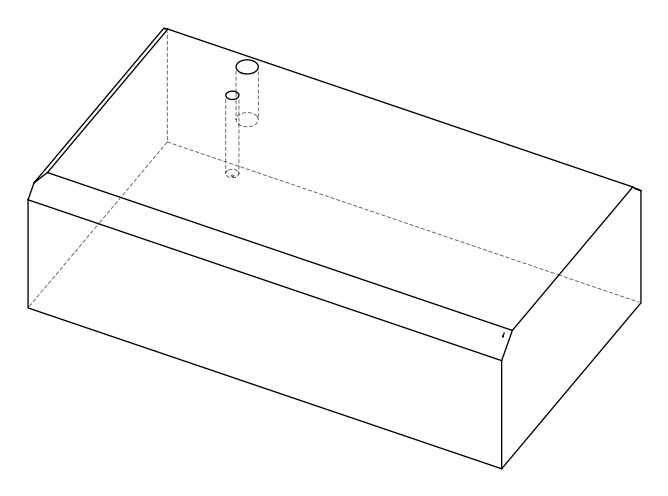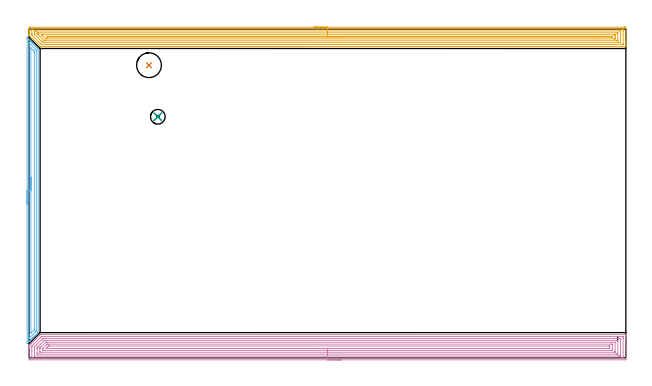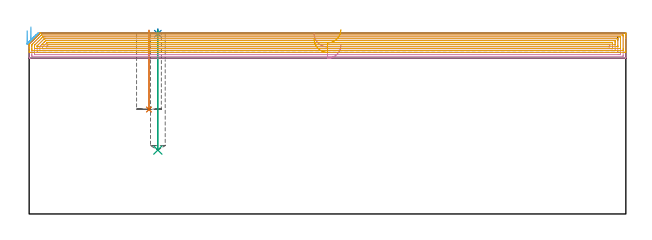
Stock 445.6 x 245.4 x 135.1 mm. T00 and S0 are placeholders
(PLAN: 6 operations, 3 tool changes, 52.8 min)
(1 INDEXABLE_INSERT_DRILL_BLIND_HOLE_FROM_SOLID | STEP1POCKET | NXT0302_008 | 0.24 min | 15261 mm3)
(2 SPOT_DRILL | STEP1POCKET_1 | NXT0321_9005460120000 | 0.03 min | 1 mm3)
(3 DRILL_BLIND_HOLE_INTO_CENTER | STEP1POCKET_1 | UGT0301_505 | 0.36 min | 8055 mm3)
(4 AREA_MILL | FG_CHAMFER_SURFACE | UGT0205_001 | 25.17 min | 78748 mm3)
(5 AREA_MILL_1 | FG_CHAMFER_SURFACE_1 | UGT0205_001 | 21.45 min | 46191 mm3)
(6 AREA_MILL_2 | FG_CHAMFER_SURFACE_2 | UGT0205_001 | 5.54 min | 7323 mm3)
(TOOL NXT0302_008 | Index. Insert Drill 18.5mm [880-D1850L25-05] | D18.5 PA176 FL93 Z2)
(TOOL NXT0321_9005460120000 | NC Spot Drill, 142deg, 12mm, Carbide, Uncoated | D12 PA142 FL30 Z2)
(TOOL UGT0301_505 | Carbide Drill 11.0 mm | D11 PA118 FL94 Z2)
(TOOL UGT0205_001 | Chamfer Mill 20 x 3 x 45 deg. | D20 FL50 Z2)
(OP 1 INDEXABLE_INSERT_DRILL_BLIND_HOLE_FROM_SOLID)
G17 G21 G94 G90
T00 M6
G54
G17 G0 G90 X89.5 Y218.5 S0 M3
G43 Z145.1 H1
G94 G81 G98 Z78. F250. R137.1
G80
M5
M2
(OP 2 SPOT_DRILL)
G17 G21 G94 G90
T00 M6
G54
G17 G0 G90 X96.1 Y180. S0 M3
G43 Z145.1 H0
G94 G81 G98 Z134.627 F250. R138.1
G80
M5
M2
(OP 3 DRILL_BLIND_HOLE_INTO_CENTER)
G17 G21 G94 G90
T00 M6
G54
G17 G0 G90 X96.1 Y180. S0 M3
G43 Z145.1 H0
G94 G81 G98 Z47.7 F250. R137.1
G80
M5
M2
(OP 4 AREA_MILL)
G17 G21 G94 G90
T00 M6
G54
G17 G0 G90 X232.8 Y-1.5 S1061 M3
G43 Z145.1 H0
Z126.3
G94 G1 X232.762 Z125.428 F250.
X232.648 Z124.564
X232.459 Z123.712
X232.197 Z122.88
X231.863 Z122.074
X231.46 Z121.3
X230.992 Z120.564
X230.46 Z119.872
X229.871 Z119.229
X229.228 Z118.64
X228.536 Z118.108
X227.8 Z117.64
X227.026 Z117.237
X226.22 Z116.903
X225.388 Z116.641
X224.536 Z116.452
X223.672 Z116.338
X222.8 Z116.3
X0.628
X0.264 Y-1.497 Z116.302
X0.01 Y-1.492 Z116.306
X0. Y-1.234 Z116.563
Y6.126 Z123.92
Y6.654 Z124.451
Y7.013 Z124.809
Y7.541 Z125.337
Y7.9 Z125.695
Y8.693 Z126.491
Y8.74 Z126.538
X0.001 Y9.091 Z126.887
X0.032 Y9.133 Z126.931
X0.417 Y9.518 Z127.317
X0.573 Y9.674 Z127.471
X0.628 Y9.728 Z127.527
X0.814 Y9.914 Z127.713
X0.868 Y9.97 Z127.766
X0.926 Y10.026 Z127.825
X1.107 Y10.207 Z128.006
X1.164 Y10.265 Z128.062
X1.224 Y10.324 Z128.123
X1.4 Y10.501 Z128.3
X1.46 Y10.561 Z128.358
X1.757 Y10.857 Z128.657
X2.416 Y11.516 Z129.316
X3.31 Y12.41 Z130.21
X4.204 Y13.305 Z131.104
X5.098 Y14.199 Z131.998
X5.992 Y15.093 Z132.892
X8.113 Y17.214 Z135.012
X8.13 Y17.23 Z135.027
X8.205 Y17.302 Z135.08
X8.674 Y17.3 Z135.1
X445.419
X445.59 Y17.297 Z135.088
X445.593 Y17.266 Z135.058
X445.6 Y16.871 Z134.671
Y16.601 Z134.401
Y15.883 Z133.678
Y14.637 Z132.434
Y13.222 Z131.018
Y-0.97 Z116.827
X445.598 Y-1.236 Z116.561
X445.59 Y-1.492 Z116.306
X445.333 Y-1.499 Z116.299
X222.8 Y-1.5 Z116.3
Y-0.086 Z117.714
X2.418
X2.01 Y-0.083 Z117.717
X2.002 Y0.327 Z118.127
X2.001 Y0.804 Z118.604
X2. Y1.216 Z119.016
X2.001 Y7.9 Z125.7
X2.003 Y8.31 Z126.11
X2.01 Y8.549 Z126.349
X2.024 Y8.662 Z126.462
X2.141 Y8.787 Z126.587
X2.276 Y8.926 Z126.726
X2.416 Y9.066 Z126.866
X8.674 Y15.324 Z133.124
X8.957 Y15.603 Z133.403
X9.245 Y15.883 Z133.683
X9.566 Y15.886 Z133.686
X443.182
X443.59 Y15.883 Z133.683
X443.598 Y15.473 Z133.273
X443.599 Y14.996 Z132.796
X443.6 Y14.584 Z132.384
X443.599 Y0.804 Z118.604
X443.598 Y0.393 Z118.193
X443.59 Y-0.083 Z117.717
X443.186 Y-0.086 Z117.714
X222.8
Y1.328 Z119.128
X4.082 Y1.329 Z119.129
X4.038 Y1.33 Z119.13
X4.015 Y1.333 Z119.133
X4.01 Y1.335 Z119.135
X4.007 Y1.354 Z119.154
X4.002 Y1.488 Z119.288
X4. Y1.691 Z119.491
Y1.893 Z119.693
X4.001 Y7.9 Z125.7
X4.003 Y8.1 Z125.9
X4.01 Y8.169 Z125.969
X4.018 Y8.207 Z126.007
X4.041 Y8.233 Z126.033
X4.204 Y8.404 Z126.204
X9.739 Y13.94 Z131.74
X9.911 Y14.109 Z131.909
X10.19 Y14.379 Z132.179
X10.285 Y14.464 Z132.264
X10.462 Y14.467 Z132.267
X10.993 Y14.47 Z132.27
X11.357 Y14.471 Z132.271
X11.885
X441.518
X441.562 Y14.47 Z132.27
X441.585 Y14.467 Z132.267
X441.59 Y14.465 Z132.265
X441.593 Y14.446 Z132.246
X441.598 Y14.312 Z132.112
X441.599 Y14.109 Z131.909
X441.6 Y13.907 Z131.707
Y2.376 Z120.176
X441.595 Y1.691 Z119.491
X441.591 Y1.497 Z119.297
X441.569 Y1.335 Z119.135
X441.396 Y1.333 Z119.133
X440.866 Y1.33 Z119.13
X440.502 Y1.329 Z119.129
X439.973 Y1.328 Z119.128
X222.8
Y2.743 Z120.543
X6.72
X6.109 Y2.748 Z120.548
X6.043 Y2.75 Z120.55
X6.01 Y2.757 Z120.557
X6.008 Y2.806 Z120.606
X6.004 Y3.023 Z120.823
X6. Y3.457 Z121.257
Y7.005 Z124.805
X6.006 Y7.453 Z125.253
X6.01 Y7.672 Z125.472
X6.026 Y7.766 Z125.566
X6.074 Y7.819 Z125.619
X6.151 Y7.9 Z125.7
X6.516 Y8.267 Z126.067
X6.886 Y8.638 Z126.438
X11.098 Y12.849 Z130.649
X11.204 Y12.951 Z130.751
X11.277 Y13.017 Z130.817
X11.316 Y13.05 Z130.85
X11.357 Y13.052 Z130.852
X11.525 Y13.055 Z130.855
X12.251 Y13.057 Z130.857
X12.417
X438.881
X439.491 Y13.052 Z130.852
X439.557 Y13.05 Z130.85
X439.59 Y13.043 Z130.843
X439.592 Y12.994 Z130.794
X439.596 Y12.777 Z130.577
X439.6 Y12.343 Z130.143
Y3.473 Z121.273
X439.596 Y3.025 Z120.825
X439.592 Y2.806 Z120.606
X439.59 Y2.756 Z120.556
X439.544 Y2.75 Z120.55
X439.437 Y2.747 Z120.547
X438.714 Y2.743 Z120.543
X438.547
X222.8
Y4.157 Z121.957
X8.674 Y4.158 Z121.958
X8.478 Y4.159 Z121.959
X8.086 Y4.164 Z121.964
X8.009 Y4.171 Z121.971
X8.006 Y4.198 Z121.998
X8.003 Y4.256 Z122.056
X8.001 Y4.352 Z122.152
Y7.013 Z124.813
X8.004 Y7.18 Z124.98
X8.008 Y7.263 Z125.063
X8.012 Y7.302 Z125.102
X8.037 Y7.33 Z125.13
X8.193 Y7.491 Z125.291
X8.598 Y7.9 Z125.7
X12.198 Y11.5 Z129.3
X12.251 Y11.55 Z129.35
X12.343 Y11.633 Z129.433
X12.426 Y11.636 Z129.436
X12.599 Y11.64 Z129.44
X12.949 Y11.643 Z129.443
X13.145
X436.926 Y11.642 Z129.442
X437.122 Y11.641 Z129.441
X437.514 Y11.636 Z129.436
X437.591 Y11.629 Z129.429
X437.594 Y11.602 Z129.402
X437.597 Y11.544 Z129.344
X437.599 Y11.448 Z129.248
X437.6 Y4.57 Z122.37
X437.597 Y4.352 Z122.152
X437.592 Y4.185 Z121.985
X437.591 Y4.17 Z121.97
X437.553 Y4.164 Z121.964
X437.45 Y4.16 Z121.96
X437.319 Y4.158 Z121.958
X437.122 Y4.157 Z121.957
X436.926
X222.8
Y5.571 Z123.371
X11.021 Y5.572 Z123.372
X10.462 Y5.575 Z123.375
X10.121 Y5.578 Z123.378
X10.01 Y5.59 Z123.39
X10.004 Y5.694 Z123.494
X10.002 Y6.126 Z123.926
Y6.583 Z124.383
X10.008 Y6.799 Z124.599
X10.01 Y6.85 Z124.65
X10.049 Y6.893 Z124.693
X10.163 Y7.013 Z124.813
X10.311 Y7.163 Z124.963
X10.462 Y7.315 Z125.115
X12.822 Y9.674 Z127.474
X12.983 Y9.835 Z127.635
X13.145 Y9.994 Z127.794
X13.341 Y10.181 Z127.981
X13.4 Y10.222 Z128.022
X13.484 Y10.224 Z128.024
X14.039 Y10.228 Z128.028
X14.374 Y10.229 Z128.029
X434.579 Y10.228 Z128.028
X435.138 Y10.225 Z128.025
X435.48 Y10.222 Z128.022
X435.59 Y10.21 Z128.01
X435.596 Y10.106 Z127.906
X435.599 Y9.674 Z127.474
X435.6 Y9.215 Z127.015
Y6.554 Z124.354
X435.599 Y6.126 Z123.926
X435.596 Y5.671 Z123.471
X435.59 Y5.603 Z123.403
X435.583 Y5.578 Z123.378
X435.556 Y5.576 Z123.376
X435.417 Y5.574 Z123.374
X435.138 Y5.572 Z123.372
X434.803 Y5.571 Z123.371
X222.8
Y6.985 Z124.785
X13.172 Y6.986 Z124.786
X13.145 Y6.987 Z124.787
X12.622 Y7.013 Z124.813
X12.879 Y7.277 Z125.077
X13.145 Y7.547 Z125.347
X14.039 Y8.441 Z126.241
X14.215 Y8.613 Z126.413
X14.396 Y8.787 Z126.587
X14.906 Y8.813 Z126.613
X14.933 Y8.814 Z126.614
X432.428 Y8.815 Z126.615
X433.323 Y8.813 Z126.613
X433.349 Y8.812 Z126.612
X433.59 Y8.787 Z126.587
X433.597 Y8.542 Z126.342
X433.599 Y7.9 Z125.7
Y7.653 Z125.453
X433.59 Y7.013 Z124.813
X433.374 Y6.988 Z124.788
X433.349 Y6.987 Z124.787
X432.483 Y6.985 Z124.785
X222.8
X221.928 Z124.823
X221.064 Z124.937
X220.212 Z125.126
X219.38 Z125.388
X218.574 Z125.722
X217.8 Z126.125
X217.064 Z126.594
X216.372 Z127.125
X215.729 Z127.714
X215.14 Z128.357
X214.608 Z129.05
X214.14 Z129.785
X213.737 Z130.559
X213.403 Z131.365
X213.141 Z132.197
X212.952 Z133.049
X212.838 Z133.914
X212.8 Z134.785
G0 Z145.1
M5
M2
(OP 5 AREA_MILL_1)
G17 G21 G94 G90
T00 M6
G54
G17 G0 G90 X212.8 Y246.9 S1061 M3
G43 Z145.1 H0
Z130.7
G94 G1 X212.838 Z129.829 F250.
X212.952 Z128.964
X213.141 Z128.112
X213.403 Z127.28
X213.737 Z126.474
X214.14 Z125.7
X214.608 Z124.964
X215.14 Z124.272
X215.729 Z123.629
X216.372 Z123.04
X217.064 Z122.509
X217.8 Z122.04
X218.574 Z121.637
X219.38 Z121.303
X220.212 Z121.041
X221.064 Z120.852
X221.928 Z120.738
X222.8 Z120.7
X444.427
X444.972 Y246.899 Z120.701
X445.511 Y246.894 Z120.704
X445.592 Y246.892 Z120.706
X445.596 Y246.359 Z121.239
X445.6 Y245.735 Z121.862
Y235.705 Z131.89
Y234.288 Z133.308
Y233.929 Z133.666
Y233.211 Z134.389
Y232.938 Z134.662
Y232.539 Z135.052
X445.591 Y232.503 Z135.088
X445.42 Y232.5 Z135.1
X8.674
X8.199 Y232.507 Z135.093
X8.158 Y232.542 Z135.058
X0.112 Y240.588 Z127.01
X0.01 Y240.692 Z126.904
X0. Y240.947 Z126.653
Y241.201 Z126.398
Y241.92 Z125.675
Y243.167 Z124.43
Y243.695 Z123.899
Y244.319 Z123.277
Y246.095 Z121.502
X0.002 Y246.359 Z121.238
X0.008 Y246.891 Z120.706
X0.089 Y246.894 Z120.703
X0.628 Y246.9 Z120.7
X222.8
Y245.486 Z122.114
X443.184 Y245.485 Z122.115
X443.59 Y245.471 Z122.129
X443.597 Y245.061 Z122.539
X443.599 Y244.583 Z123.017
X443.6 Y244.17 Z123.43
X443.599 Y234.817 Z132.783
X443.598 Y234.406 Z133.194
X443.59 Y233.929 Z133.671
X443.198 Y233.915 Z133.685
X443.184
X9.568
X9.233 Y233.929 Z133.671
X8.674 Y234.478 Z133.122
X6.886 Y236.263 Z131.337
X2.416 Y240.735 Z126.865
X2.125 Y241.032 Z126.568
X2.029 Y241.133 Z126.467
X2.01 Y241.239 Z126.361
X2.003 Y241.442 Z126.158
X2.001 Y241.92 Z125.68
X2. Y242.333 Z125.267
Y244.108 Z123.492
X2.001 Y244.583 Z123.017
X2.003 Y244.994 Z122.606
X2.01 Y245.471 Z122.129
X2.402 Y245.485 Z122.115
X2.416
X222.8 Y245.486 Z122.114
Y244.071 Z123.529
X441.396
X441.522 Y244.069 Z123.531
X441.567 Y244.067 Z123.533
X441.585 Y244.065 Z123.535
X441.59 Y244.032 Z123.568
X441.595 Y243.898 Z123.702
X441.599 Y243.695 Z123.905
X441.6 Y236.39 Z131.21
X441.596 Y235.705 Z131.895
X441.592 Y235.51 Z132.09
X441.576 Y235.335 Z132.265
X441.396 Y235.333 Z132.267
X440.88 Y235.33 Z132.27
X440.502 Y235.329 Z132.271
X439.987 Y235.328 Z132.272
X10.841 Y235.329 Z132.271
X10.462 Y235.331 Z132.269
X10.337 Y235.333 Z132.267
X10.294 Y235.335 Z132.265
X10.256 Y235.356 Z132.244
X10.183 Y235.425 Z132.175
X9.897 Y235.705 Z131.895
X9.568 Y236.031 Z131.569
X9.007 Y236.592 Z131.008
X4.204 Y241.397 Z126.203
X4.078 Y241.529 Z126.071
X4.016 Y241.595 Z126.005
X4.01 Y241.717 Z125.883
X4.004 Y241.92 Z125.68
X4.001 Y242.122 Z125.478
X4. Y242.807 Z124.793
Y243.01 Z124.59
X4.004 Y243.695 Z123.905
X4.008 Y243.89 Z123.71
X4.024 Y244.064 Z123.536
X4.204 Y244.067 Z123.533
X4.721 Y244.07 Z123.53
X5.098 Y244.071 Z123.529
X5.613
X222.8
Y242.657 Z124.943
X438.865
X439.498 Y242.654 Z124.946
X439.57 Y242.652 Z124.948
X439.587 Y242.651 Z124.949
X439.591 Y242.633 Z124.967
X439.595 Y242.579 Z125.021
X439.598 Y242.362 Z125.238
X439.6 Y241.927 Z125.673
Y237.488 Z130.112
X439.598 Y237.04 Z130.56
X439.594 Y236.82 Z130.78
X439.59 Y236.767 Z130.833
X439.586 Y236.749 Z130.851
X439.562 Y236.748 Z130.852
X439.454 Y236.745 Z130.855
X438.714 Y236.743 Z130.857
X438.563
X12.099
X11.357 Y236.749 Z130.851
X11.312 Y236.75 Z130.85
X11.263 Y236.794 Z130.806
X11.161 Y236.892 Z130.708
X10.962 Y237.088 Z130.512
X6.886 Y241.163 Z126.437
X6.137 Y241.92 Z125.68
X6.031 Y242.03 Z125.57
X6.01 Y242.086 Z125.514
X6.007 Y242.14 Z125.46
X6.004 Y242.36 Z125.24
X6.006 Y242.58 Z125.02
X6.01 Y242.633 Z124.967
X6.014 Y242.651 Z124.949
X6.038 Y242.652 Z124.948
X6.146 Y242.655 Z124.945
X6.886 Y242.657 Z124.943
X7.038
X222.8
Y241.243 Z126.357
X436.926 Y241.242 Z126.358
X437.138 Y241.241 Z126.359
X437.563 Y241.236 Z126.364
X437.591 Y241.231 Z126.369
X437.594 Y241.218 Z126.382
X437.597 Y241.186 Z126.414
X437.599 Y241.127 Z126.473
X437.6 Y241.032 Z126.568
Y239.474 Z128.126
Y238.587 Z129.013
X437.597 Y238.368 Z129.232
X437.592 Y238.201 Z129.399
X437.59 Y238.166 Z129.434
X437.493 Y238.162 Z129.438
X437.351 Y238.159 Z129.441
X437.138 Y238.157 Z129.443
X436.926
X13.145 Y238.158 Z129.442
X12.459 Y238.162 Z129.438
X12.362 Y238.164 Z129.436
X12.251 Y238.257 Z129.343
X12.134 Y238.368 Z129.232
X11.357 Y239.142 Z128.458
X11.242 Y239.256 Z128.344
X9.467 Y241.032 Z126.568
X9.368 Y241.134 Z126.466
X9.306 Y241.202 Z126.398
X9.276 Y241.238 Z126.362
X9.286 Y241.239 Z126.361
X9.357 Y241.241 Z126.359
X9.568 Y241.242 Z126.358
X10.25 Y241.243 Z126.357
X222.8
Y239.829 Z127.771
X435.455 Y239.828 Z127.772
X435.538 Y239.827 Z127.773
X435.578 Y239.824 Z127.776
X435.59 Y239.822 Z127.778
X435.592 Y239.812 Z127.788
X435.598 Y239.687 Z127.913
X435.593 Y239.606 Z127.994
X435.591 Y239.581 Z128.019
X435.564 Y239.578 Z128.022
X435.397 Y239.575 Z128.025
X435.138 Y239.572 Z128.028
X424.705 Y239.571 Z128.029
X13.721 Y239.572 Z128.028
X13.536 Y239.573 Z128.027
X13.438 Y239.576 Z128.024
X13.394 Y239.578 Z128.022
X13.201 Y239.754 Z127.846
X13.145 Y239.807 Z127.793
X13.139 Y239.82 Z127.78
X13.145 Y239.822 Z127.778
X13.464 Y239.827 Z127.773
X13.721 Y239.828 Z127.772
X14.039 Y239.829 Z127.771
X222.8
X223.672 Z127.809
X224.536 Z127.923
X225.388 Z128.112
X226.22 Z128.374
X227.026 Z128.708
X227.8 Z129.111
X228.536 Z129.58
X229.228 Z130.111
X229.871 Z130.7
X230.46 Z131.343
X230.992 Z132.035
X231.46 Z132.771
X231.863 Z133.545
X232.197 Z134.351
X232.459 Z135.183
X232.648 Z136.035
X232.762 Z136.9
X232.8 Z137.771
G0 Z145.1
M5
M2
(OP 6 AREA_MILL_2)
G17 G21 G94 G90
T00 M6
G54
G17 G0 G90 X-1.5 Y114.9 S1061 M3
G43 Z145.1 H0
Z136.9
G94 G1 Y114.938 Z136.028 F250.
Y115.052 Z135.164
Y115.241 Z134.312
Y115.503 Z133.48
Y115.837 Z132.674
Y116.24 Z131.9
Y116.709 Z131.164
Y117.24 Z130.472
Y117.829 Z129.829
Y118.472 Z129.24
Y119.164 Z128.708
Y119.9 Z128.24
Y120.674 Z127.837
Y121.48 Z127.503
Y122.312 Z127.241
Y123.164 Z127.052
Y124.029 Z126.938
Y124.9 Z126.9
Y238.97
X-1.499 Y239.198 Z126.899
Y239.199
X-1.099 Y238.799 Z127.301
X-0.953 Y238.655 Z127.444
X-0.903 Y238.604 Z127.496
X-0.708 Y238.408 Z127.691
X-0.657 Y238.358 Z127.74
X-0.606 Y238.307 Z127.793
X-0.413 Y238.113 Z127.986
X-0.361 Y238.062 Z128.036
X-0.309 Y238.009 Z128.09
X-0.118 Y237.818 Z128.281
X-0.065 Y237.766 Z128.332
X-0.012 Y237.712 Z128.387
X0.177 Y237.523 Z128.576
X0.231 Y237.47 Z128.628
X0.286 Y237.415 Z128.685
X0.472 Y237.228 Z128.871
X0.527 Y237.174 Z128.924
X0.583 Y237.118 Z128.982
X0.767 Y236.933 Z129.166
X0.823 Y236.878 Z129.22
X0.88 Y236.82 Z129.279
X1.062 Y236.638 Z129.461
X1.12 Y236.582 Z129.516
X1.177 Y236.523 Z129.576
X1.357 Y236.344 Z129.756
X1.416 Y236.286 Z129.812
X1.475 Y236.226 Z129.874
X1.652 Y236.049 Z130.051
X1.712 Y235.99 Z130.108
X1.772 Y235.928 Z130.171
X1.947 Y235.754 Z130.346
X2.008 Y235.694 Z130.404
X2.069 Y235.631 Z130.468
X2.242 Y235.459 Z130.641
X2.304 Y235.398 Z130.7
X2.367 Y235.334 Z130.766
X2.537 Y235.164 Z130.936
X2.6 Y235.102 Z130.996
X2.664 Y235.037 Z131.063
X2.832 Y234.869 Z131.231
X2.896 Y234.806 Z131.293
X2.961 Y234.739 Z131.36
X3.127 Y234.574 Z131.526
X3.192 Y234.509 Z131.589
X3.258 Y234.442 Z131.657
X3.421 Y234.279 Z131.821
X3.488 Y234.213 Z131.885
X3.556 Y234.145 Z131.955
X3.716 Y233.984 Z132.115
X3.784 Y233.917 Z132.181
X3.853 Y233.848 Z132.252
X4.011 Y233.689 Z132.41
X4.08 Y233.621 Z132.477
X4.15 Y233.55 Z132.549
X4.306 Y233.394 Z132.705
X4.377 Y233.325 Z132.773
X4.447 Y233.253 Z132.846
X4.601 Y233.099 Z133.
X4.673 Y233.029 Z133.069
X4.745 Y232.956 Z133.144
X4.896 Y232.804 Z133.295
X4.969 Y232.733 Z133.365
X5.042 Y232.659 Z133.441
X5.191 Y232.509 Z133.59
X5.265 Y232.437 Z133.661
X5.339 Y232.361 Z133.738
X5.486 Y232.214 Z133.885
X5.561 Y232.141 Z133.957
X5.636 Y232.064 Z134.035
X5.781 Y231.919 Z134.18
X5.857 Y231.845 Z134.253
X5.934 Y231.767 Z134.333
X6.076 Y231.624 Z134.475
X6.153 Y231.549 Z134.549
X6.632 Y231.068 Z135.032
X6.693 Y231.005 Z135.092
X6.7 Y230.578 Z135.1
Y19.222
X6.694 Y18.795 Z135.092
X6.633 Y18.732 Z135.032
X6.597 Y18.697 Z134.996
X5.339 Y17.439 Z133.738
X4.448 Y16.547 Z132.847
X3.556 Y15.655 Z131.955
X2.664 Y14.764 Z131.063
X2.6 Y14.698 Z130.996
X2.536 Y14.636 Z130.935
X2.367 Y14.466 Z130.766
X2.304 Y14.402 Z130.7
X2.242 Y14.341 Z130.641
X2.069 Y14.169 Z130.468
X2.008 Y14.106 Z130.404
X1.947 Y14.046 Z130.346
X1.772 Y13.872 Z130.171
X1.712 Y13.81 Z130.108
X1.652 Y13.751 Z130.051
X1.475 Y13.574 Z129.874
X1.416 Y13.514 Z129.812
X1.357 Y13.456 Z129.756
X1.178 Y13.277 Z129.577
X1.12 Y13.218 Z129.516
X1.062 Y13.161 Z129.461
X0.88 Y12.98 Z129.279
X0.823 Y12.922 Z129.22
X0.767 Y12.866 Z129.166
X0.583 Y12.683 Z128.982
X0.527 Y12.626 Z128.924
X0.472 Y12.571 Z128.871
X0.286 Y12.385 Z128.685
X0.231 Y12.33 Z128.628
X0.177 Y12.276 Z128.576
X-0.011 Y12.088 Z128.388
X-0.065 Y12.034 Z128.332
X-0.118 Y11.982 Z128.281
X-0.309 Y11.791 Z128.09
X-0.361 Y11.738 Z128.036
X-0.413 Y11.687 Z127.986
X-0.606 Y11.494 Z127.793
X-0.657 Y11.442 Z127.74
X-0.708 Y11.392 Z127.691
X-0.903 Y11.196 Z127.496
X-0.953 Y11.145 Z127.444
X-1.099 Y11. Z127.3
X-1.196 Y10.904 Z127.204
X-1.498 Y10.601 Z126.899
X-1.5 Y10.83 Z126.9
Y124.9
X-0.086 Z128.314
Y234.145
X-0.085 Y235.037 Z128.315
X-0.084 Y235.056 Z128.316
X-0.065 Y235.303 Z128.335
X0.21 Y235.037 Z128.61
X0.823 Y234.427 Z129.223
X1.106 Y234.145 Z129.506
X4.671 Y230.578 Z133.071
X5.265 Y229.973 Z133.665
X5.284 Y229.686 Z133.684
X5.285 Y229.666 Z133.685
Y20.114
X5.284 Y20.095 Z133.684
X5.265 Y19.827 Z133.665
X4.967 Y19.522 Z133.367
X4.673 Y19.222 Z133.073
X0.213 Y14.764 Z128.613
X0.072 Y14.626 Z128.472
X-0.065 Y14.497 Z128.335
X-0.084 Y14.764 Z128.316
X-0.085 Y14.784 Z128.315
X-0.086 Y124.9 Z128.314
X1.328 Z129.728
X1.329 Y231.469 Z129.729
X1.331 Z129.731
X3.115 Y229.686 Z131.515
X3.488 Y229.308 Z131.888
X3.743 Y229.046 Z132.143
X3.865 Y228.917 Z132.265
X3.866 Y228.794 Z132.266
X3.87 Y228.411 Z132.27
X3.871 Y227.902 Z132.271
Y227.518
Y21.514
X3.867 Y21.006 Z132.267
X3.865 Y20.911 Z132.265
X3.859 Y20.87 Z132.259
X3.831 Y20.838 Z132.231
X3.745 Y20.748 Z132.145
X3.488 Y20.488 Z131.888
X3.302 Y20.301 Z131.702
X1.33 Y18.331 Z129.73
X1.329 Y19.222 Z129.729
X1.328 Y124.9 Z129.728
Y125.772 Z129.767
Y126.637 Z129.88
Y127.488 Z130.069
Y128.32 Z130.332
Y129.126 Z130.665
Y129.9 Z131.068
Y130.636 Z131.537
Y131.328 Z132.068
Y131.971 Z132.657
Y132.561 Z133.301
Y133.092 Z133.993
Y133.56 Z134.728
Y133.963 Z135.502
Y134.297 Z136.308
Y134.559 Z137.14
Y134.748 Z137.992
Y134.862 Z138.857
Y134.9 Z139.728
G0 Z145.1
M5
M2
